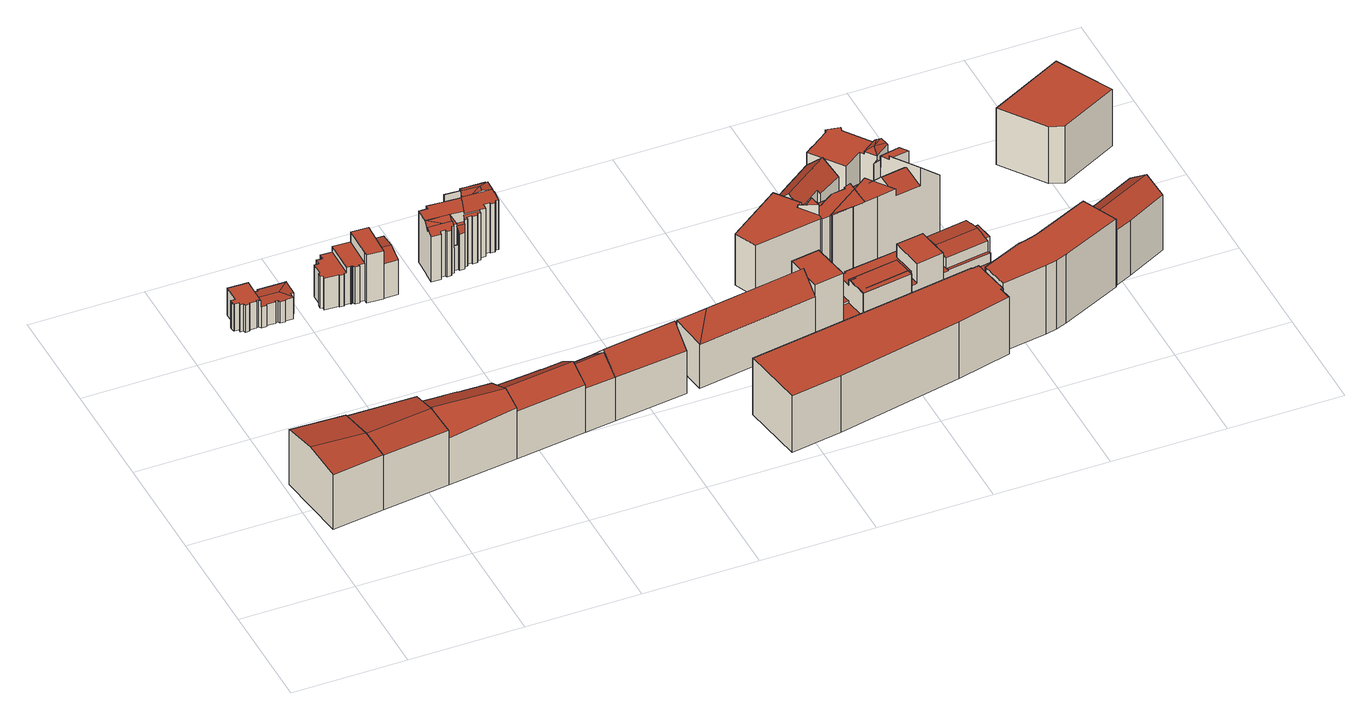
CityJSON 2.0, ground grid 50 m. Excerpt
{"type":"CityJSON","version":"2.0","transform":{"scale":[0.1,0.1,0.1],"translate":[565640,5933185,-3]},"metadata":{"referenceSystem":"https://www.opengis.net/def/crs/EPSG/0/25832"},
"CityObjects":{
"building1":{"type":"Building","attributes":{"Gemeindeschluessel":"02000000","Geometrietyp2DReferenz":"3000","function":"31001_2010","roofType":"3100","measuredHeight":29.26,"storeysAboveGround":6},"geometry":[{"type":"MultiSurface","lod":"2","boundaries":[[[0,1,2,3]],[[4,5,3,2,6]],[[7,8,1,0,9]],[[9,0,3,5]],[[6,2,1,8]],[[9,5,4,7]],[[6,8,7,4]]],"semantics":{"surfaces":[{"type":"GroundSurface"},{"type":"WallSurface"},{"type":"RoofSurface"}],"values":[0,1,1,1,1,2,2]}}]},
"building2":{"type":"Building","attributes":{"Gemeindeschluessel":"02000000","Geometrietyp2DReferenz":"3000","function":"31001_2010","roofType":"3100","measuredHeight":29.21,"storeysAboveGround":6},"geometry":[{"type":"MultiSurface","lod":"2","boundaries":[[[3,2,10,11]],[[12,11,10,13,14]],[[15,2,3,16,17]],[[16,3,11,12]],[[13,10,2,15]],[[16,12,14,17]],[[13,15,17,14]]],"semantics":{"surfaces":[{"type":"GroundSurface"},{"type":"WallSurface"},{"type":"RoofSurface"}],"values":[0,1,1,1,1,2,2]}}]},
"building3":{"type":"Building","attributes":{"Gemeindeschluessel":"02000000","Geometrietyp2DReferenz":"3000","function":"31001_1120","roofType":"3200","measuredHeight":13.46,"storeysAboveGround":4},"geometry":[{"type":"MultiSurface","lod":"2","boundaries":[[[18,19,20,21,22,23,24,25,26,27,28,29,30,31]],[[28,32,33,34,29]],[[35,36,37,38]],[[38,37,39,40]],[[40,39,41,42]],[[43,44,45,46]],[[46,45,47,48]],[[48,47,49,50]],[[50,49,51,52]],[[52,51,53,54]],[[54,53,55,56]],[[56,55,57,58]],[[58,57,59,60]],[[60,59,61,62]],[[62,61,36,35]],[[63,27,26,64]],[[64,26,25,65]],[[65,25,24,66]],[[66,24,23,67]],[[67,23,22,68]],[[68,22,21,69]],[[69,21,20,70]],[[70,20,19,71]],[[71,19,18,72]],[[73,74,75,76]],[[77,33,32,78]],[[79,80,81,82]],[[77,78,63,64,65,66,67,68,69,70,71,72,43,46,48,50,52,54,56,58,60,62,35,38,40,42,83,84,85,73,76,79,82]],[[77,82,81,34,33]],[[80,79,76,75]],[[63,78,32,28,27]],[[86,84,83,87]],[[43,72,18,31,88,44]],[[88,31,30,89,90]],[[73,85,91,90,89,74]],[[91,85,84,86]],[[87,83,42,41]],[[80,75,74,89,30,29,34,81]],[[87,41,39,37,36,61,59,57,55,53,51,49,47,45,44,88,90,91,86]]],"semantics":{"surfaces":[{"type":"RoofSurface"},{"type":"WallSurface"},{"type":"GroundSurface"}],"values":[0,0,1,1,1,1,1,1,1,1,1,1,1,1,1,1,1,1,1,1,1,1,1,1,1,1,1,2,1,1,1,1,1,1,1,1,1,0,0]}}]},
"building4":{"type":"Building","attributes":{"Gemeindeschluessel":"02000000","Geometrietyp2DReferenz":"3000","function":"31001_2010","roofType":"3100","measuredHeight":29.45,"storeysAboveGround":5},"geometry":[{"type":"MultiSurface","lod":"2","boundaries":[[[92,93,94,95,96,97,98,99]],[[10,99,98,100]],[[100,98,97,101]],[[101,97,96,102]],[[102,96,95,103]],[[103,95,94,104]],[[11,10,100,101,102,103,104,105]],[[92,99,10,11,106]],[[106,11,105,107]],[[105,104,94,93,107]],[[106,107,93,92]]],"semantics":{"surfaces":[{"type":"RoofSurface"},{"type":"WallSurface"},{"type":"GroundSurface"}],"values":[0,1,1,1,1,1,2,1,1,1,0]}}]},
"building5":{"type":"Building","attributes":{"Gemeindeschluessel":"02000000","Geometrietyp2DReferenz":"3000","function":"31001_1120","roofType":"1000","measuredHeight":18.53,"storeysAboveGround":6},"geometry":[{"type":"MultiSurface","lod":"2","boundaries":[[[108,109,110,111]],[[112,113,109,108]],[[114,115,116,117,118,119,120,121,122,123,124,125,126,127]],[[128,129,113,112]],[[130,131,132,133]],[[133,132,134,135]],[[135,134,136,137]],[[137,136,138,139]],[[139,138,140,141]],[[142,143,144,145]],[[145,144,131,130]],[[146,147,148,149]],[[149,148,150,151]],[[151,150,152,153]],[[154,127,126,155]],[[156,125,124,157]],[[157,124,123,158]],[[158,123,122,159]],[[159,122,121,160]],[[160,121,120,161]],[[161,120,119,162]],[[162,119,118,163]],[[163,118,117,164]],[[164,117,116,165]],[[165,116,115,166]],[[166,115,114,167]],[[146,149,151,153,142,145,130,133,135,137,139,141,168,169,170,156,157,158,159,160,161,162,163,164,165,166,167]],[[155,126,125,128,112,108,111,171]],[[170,169,110,109,113,129]],[[156,170,129,128,125]],[[146,167,114,127,154,147]],[[169,168,172,171,111,110]],[[143,142,153,152]],[[172,168,141,140]],[[172,140,138,136,134,132,131,144,143,152,150,148,147,154,155,171]]],"semantics":{"surfaces":[{"type":"RoofSurface"},{"type":"WallSurface"},{"type":"GroundSurface"}],"values":[0,0,0,0,1,1,1,1,1,1,1,1,1,1,1,1,1,1,1,1,1,1,1,1,1,1,2,1,1,1,1,1,1,1,0]}}]},
"building6":{"type":"Building","attributes":{"Gemeindeschluessel":"02000000","Geometrietyp2DReferenz":"3000","function":"31001_2010","roofType":"3100","measuredHeight":29.59,"storeysAboveGround":6},"geometry":[{"type":"MultiSurface","lod":"2","boundaries":[[[173,174,175,176]],[[176,175,177,178]],[[178,177,179,180]],[[180,179,181,182]],[[105,104,173,176,178,180,182,183]],[[184,183,182,181,185]],[[186,104,105,187,188]],[[187,105,183,184]],[[174,173,104,186]],[[187,184,185,188]],[[174,186,188,185,181,179,177,175]]],"semantics":{"surfaces":[{"type":"WallSurface"},{"type":"GroundSurface"},{"type":"RoofSurface"}],"values":[0,0,0,0,1,0,0,0,0,2,2]}}]},
"building7":{"type":"Building","attributes":{"Gemeindeschluessel":"02000000","Geometrietyp2DReferenz":"3000","function":"31001_1120","roofType":"1000","measuredHeight":23.9,"storeysAboveGround":6},"geometry":[{"type":"MultiSurface","lod":"2","boundaries":[[[189,190,191,159]],[[192,193,194,195]],[[195,194,190,189]],[[193,192,158,196]],[[196,158,159,191]],[[159,158,192,195,189]],[[196,191,190,194,193]]],"semantics":{"surfaces":[{"type":"WallSurface"},{"type":"GroundSurface"},{"type":"RoofSurface"}],"values":[0,0,0,0,0,1,2]}}]},
"building8":{"type":"Building","attributes":{"Gemeindeschluessel":"02000000","Geometrietyp2DReferenz":"3000","function":"31001_1010","roofType":"3100","measuredHeight":19.11,"storeysAboveGround":4},"geometry":[{"type":"MultiSurface","lod":"2","boundaries":[[[197,198,199,200]],[[201,202,203,204]],[[198,197,203,202,205]],[[204,203,197,200]],[[205,202,201,206]],[[201,204,200,199,206]],[[205,206,199,198]]],"semantics":{"surfaces":[{"type":"RoofSurface"},{"type":"GroundSurface"},{"type":"WallSurface"}],"values":[0,1,2,2,2,2,0]}}]},
"building9":{"type":"Building","attributes":{"Gemeindeschluessel":"02000000","Geometrietyp2DReferenz":"3000","function":"31001_2010","roofType":"3100","measuredHeight":28.65,"storeysAboveGround":5},"geometry":[{"type":"MultiSurface","lod":"2","boundaries":[[[183,182,207,208]],[[209,208,207,210,211]],[[212,182,183,213,214]],[[213,183,208,209]],[[210,207,182,212]],[[213,209,211,214]],[[210,212,214,211]]],"semantics":{"surfaces":[{"type":"GroundSurface"},{"type":"WallSurface"},{"type":"RoofSurface"}],"values":[0,1,1,1,1,2,2]}}]},
"building10":{"type":"Building","attributes":{"Gemeindeschluessel":"02000000","Geometrietyp2DReferenz":"3000","function":"31001_2010","roofType":"3100","measuredHeight":30.24,"storeysAboveGround":5},"geometry":[{"type":"MultiSurface","lod":"2","boundaries":[[[215,216,217,218,219,220,221,222]],[[207,222,221,223]],[[223,221,220,224]],[[224,220,219,225]],[[225,219,218,226]],[[226,218,217,227]],[[208,207,223,224,225,226,227,228]],[[229,228,227,217,216]],[[230,208,228,229]],[[207,208,230,215,222]],[[230,229,216,215]]],"semantics":{"surfaces":[{"type":"RoofSurface"},{"type":"WallSurface"},{"type":"GroundSurface"}],"values":[0,1,1,1,1,1,2,1,1,1,0]}}]},
"building11":{"type":"Building","attributes":{"Gemeindeschluessel":"02000000","Geometrietyp2DReferenz":"3000","function":"31001_1120","roofType":"1000","measuredHeight":26.59,"storeysAboveGround":8},"geometry":[{"type":"MultiSurface","lod":"2","boundaries":[[[231,232,233,234,235,236,237,238,239,240]],[[241,242,243]],[[241,244,245,242]],[[246,247,244,241]],[[248,249,250,251,252,253]],[[254,255,256,257,258]],[[259,260,261,262,263,264,265,266,267,268]],[[269,270,271,272]],[[273,274,275,271,270]],[[276,277,278,279,280,281]],[[282,283,284]],[[285,286,287,288]],[[243,239,238,241]],[[280,241,238,237,281]],[[289,236,235,290]],[[290,235,234,291]],[[291,234,233,292]],[[292,233,232,293]],[[293,232,231,294]],[[294,231,240,295]],[[296,297,298,299]],[[299,298,300,301]],[[283,302,303,284]],[[253,304,247,246,258,248]],[[279,248,258,246,241,280]],[[288,305,306,285]],[[307,308,309]],[[282,253,304,302,283]],[[248,258,257,249]],[[310,256,255,311]],[[311,255,254,312]],[[278,254,258,248,279]],[[251,268,267,252]],[[313,265,264,314]],[[314,264,263,315]],[[315,263,262,316]],[[316,262,261,317]],[[317,261,260,318]],[[318,260,259,319]],[[273,320,274]],[[321,322,323,324]],[[324,323,325,326]],[[326,325,327,328]],[[328,327,329,330]],[[330,329,331,332]],[[332,331,333,334]],[[334,333,335,336]],[[336,335,337,338]],[[339,340,341,342]],[[343,277,276,344]],[[286,345,346,287]],[[347,348,349,350]],[[240,239,243,242,245,351,297,296,352,353,295]],[[322,321,354,355,356,357,350,349,358,342,341,275,274,320]],[[357,356,355,354,321,324,326,328,330,332,334,336,338,359,360,361,313,314,315,316,317,318,319,362,363,364,310,311,312,343,344,365,289,290,291,292,293,294,295,353,352,296,299,301,366,367,368,369,370,371,372,373,374,375,376,377,378,379,347,350]],[[303,302,304,308,307,306,305,380,381,382,300,298,297,351]],[[345,383,271,275,341,340,384,385,386,387,388,389,390,391,346]],[[382,381,380,368,367,366,301,300]],[[380,305,288,287,346,391,371,370,369,368]],[[386,385,384,378,377,376,375,387]],[[384,340,339,348,347,379,378]],[[392,273,270,269]],[[389,388,387,375,374,373]],[[390,389,373,372,371,391]],[[359,338,337,393,394,360]],[[395,269,272,396,397]],[[306,307,397,396,345,286,285]],[[398,266,265,313,361,360,394]],[[312,254,278,277,343]],[[256,310,364,363,250,249,257]],[[362,319,259,268,251,250,363]],[[252,267,266,398,309,308,304,253]],[[244,247,304,253,282,284,303,351,245]],[[365,344,276,281,237,236,289]],[[342,358,349,348,339]],[[272,271,383,345,396]],[[398,394,393,337,335,333,331,329,327,325,323,322,320,273,392,269,395,397,307,309]]],"semantics":{"surfaces":[{"type":"RoofSurface"},{"type":"WallSurface"},{"type":"GroundSurface"}],"values":[0,0,0,0,0,0,0,0,0,0,0,0,1,1,1,1,1,1,1,1,1,1,1,1,1,1,1,1,1,1,1,1,1,1,1,1,1,1,1,1,1,1,1,1,1,1,1,1,1,1,1,1,1,1,2,0,0,1,1,1,1,1,1,1,1,1,1,1,1,1,1,1,1,1,0,0,0]}}]},
"building12":{"type":"Building","attributes":{"Gemeindeschluessel":"02000000","Geometrietyp2DReferenz":"3000","function":"31001_2010","roofType":"3200","measuredHeight":30.38,"storeysAboveGround":5},"geometry":[{"type":"MultiSurface","lod":"2","boundaries":[[[399,400,401,402]],[[403,400,399,404]],[[405,402,401,406]],[[407,405,406,408]],[[409,407,408,403,404]],[[402,405,407,409]],[[408,406,401,400,403]],[[402,409,404,399]]],"semantics":{"surfaces":[{"type":"RoofSurface"},{"type":"WallSurface"},{"type":"GroundSurface"}],"values":[0,0,1,2,1,1,1,0]}}]},
"building13":{"type":"Building","attributes":{"Gemeindeschluessel":"02000000","Geometrietyp2DReferenz":"3000","function":"31001_2461","roofType":"1000","measuredHeight":28.3,"storeysAboveGround":9},"geometry":[{"type":"MultiSurface","lod":"2","boundaries":[[[410,411,412,413]],[[413,412,414,415]],[[415,414,416,417]],[[417,416,418,419]],[[419,418,420,421]],[[421,420,422,423]],[[423,422,424,425]],[[425,424,426,427]],[[427,426,428,429]],[[430,431,432,433]],[[433,432,411,410]],[[429,428,431,430]],[[429,430,433,410,413,415,417,419,421,423,425,427]],[[431,428,426,424,422,420,418,416,414,412,411,432]]],"semantics":{"surfaces":[{"type":"WallSurface"},{"type":"GroundSurface"},{"type":"RoofSurface"}],"values":[0,0,0,0,0,0,0,0,0,0,0,0,1,2]}}]},
"building14":{"type":"Building","attributes":{"Gemeindeschluessel":"02000000","Geometrietyp2DReferenz":"3000","function":"31001_2010","roofType":"1000","measuredHeight":28.19,"storeysAboveGround":5},"geometry":[{"type":"MultiSurface","lod":"2","boundaries":[[[406,434,435,436]],[[436,435,437,438]],[[408,439,434,406]],[[438,437,439,408]],[[438,408,406,436]],[[439,437,435,434]]],"semantics":{"surfaces":[{"type":"WallSurface"},{"type":"GroundSurface"},{"type":"RoofSurface"}],"values":[0,0,0,0,1,2]}}]},
"building15":{"type":"Building","attributes":{"Gemeindeschluessel":"02000000","Geometrietyp2DReferenz":"3000","function":"31001_2020","roofType":"1000","measuredHeight":30.73,"storeysAboveGround":6},"geometry":[{"type":"MultiSurface","lod":"2","boundaries":[[[440,441,442]],[[443,444,445,440,442]],[[446,447,448,449]],[[450,451,452,453]],[[453,452,454,455]],[[456,442,441,457]],[[458,445,444,459]],[[460,443,442,456]],[[461,462,450,453,455,458,459,446,449]],[[463,448,447,460,456,457,454,452,451,464]],[[458,455,454,457,441,440,445]],[[446,459,444,443,460,447]],[[463,464,462,461]],[[448,463,461,449]],[[464,451,450,462]]],"semantics":{"surfaces":[{"type":"RoofSurface"},{"type":"WallSurface"},{"type":"GroundSurface"}],"values":[0,0,1,1,1,1,1,1,2,0,1,1,1,1,1]}}]},
"building16":{"type":"Building","attributes":{"Gemeindeschluessel":"02000000","Geometrietyp2DReferenz":"3000","function":"51009_1610","roofType":"1000","measuredHeight":13.89},"geometry":[{"type":"MultiSurface","lod":"2","boundaries":[[[465,466,467,468]],[[468,467,469,470]],[[470,469,471,472]],[[472,471,473,474]],[[475,476,466,465]],[[477,478,479,480]],[[480,479,476,475]],[[478,477,474,473]],[[474,477,480,475,465,468,470,472]],[[478,473,471,469,467,466,476,479]]],"semantics":{"surfaces":[{"type":"WallSurface"},{"type":"GroundSurface"},{"type":"RoofSurface"}],"values":[0,0,0,0,0,0,0,0,1,2]}}]},
"building17":{"type":"Building","attributes":{"Gemeindeschluessel":"02000000","Geometrietyp2DReferenz":"3000","function":"31001_2010","roofType":"1000","measuredHeight":20.9,"storeysAboveGround":3},"geometry":[{"type":"MultiSurface","lod":"2","boundaries":[[[481,482,483,484,485]],[[486,487,488,489]],[[490,491,492,493]],[[494,495,496,497]],[[498,499,500,501,502]],[[503,504,505,506,507,508]],[[509,485,484,510]],[[488,482,481,489]],[[511,512,513,514]],[[515,491,490,516]],[[496,517,518,497]],[[508,519,520,503]],[[521,501,500,522]],[[523,507,506,524]],[[504,521,525,505]],[[526,499,498,495,494,493,492,487,486,527]],[[528,526,527,509,510,511,514,523,524,529,530]],[[531,520,519,513,512,532,515,516,518,517]],[[513,519,508,507,523,514]],[[531,517,496,495,498,502]],[[529,524,506,505,525,533]],[[534,530,529,533]],[[526,528,500,499]],[[528,530,534,522,500]],[[502,501,521,504,503,520,531]],[[490,493,494,497,518,516]],[[482,488,487,492,491,515,532,483]],[[509,527,486,489,481,485]],[[511,510,484,483,532,512]],[[534,533,525,521,522]]],"semantics":{"surfaces":[{"type":"RoofSurface"},{"type":"WallSurface"},{"type":"GroundSurface"}],"values":[0,0,0,0,0,0,1,1,1,1,1,1,1,1,1,1,2,0,1,1,1,1,1,1,1,1,1,1,1,0]}}]},
"building18":{"type":"Building","attributes":{"Gemeindeschluessel":"02000000","Geometrietyp2DReferenz":"3000","function":"31001_2010","roofType":"3100","measuredHeight":27.81,"storeysAboveGround":6},"geometry":[{"type":"MultiSurface","lod":"2","boundaries":[[[535,536,537,538,539,540,541,542,543,544]],[[545,544,543,546]],[[546,543,542,547]],[[547,542,541,548]],[[548,541,540,549]],[[549,540,539,550]],[[550,539,538,551]],[[552,535,544,545]],[[553,554,555,556]],[[553,556,557,552,545,546,547,548,549,550,551,558]],[[559,558,551,538,537]],[[560,557,556,555]],[[554,553,558,559]],[[552,557,560,536,535]],[[554,559,537,536,560,555]]],"semantics":{"surfaces":[{"type":"RoofSurface"},{"type":"WallSurface"},{"type":"GroundSurface"}],"values":[0,1,1,1,1,1,1,1,1,2,1,1,1,1,0]}}]},
"building19":{"type":"Building","attributes":{"Gemeindeschluessel":"02000000","Geometrietyp2DReferenz":"3000","function":"31001_2010","roofType":"1000","measuredHeight":38.44,"storeysAboveGround":5},"geometry":[{"type":"MultiSurface","lod":"2","boundaries":[[[561,562,563]],[[564,565,566,567,568]],[[569,570,571,572,573]],[[574,575,571,570]],[[576,577,578,575,574]],[[579,580,581,582]],[[583,579,582]],[[584,585,586]],[[587,588,589,579,583]],[[590,591,592,593,594,595]],[[596,580,579]],[[589,596,579]],[[597,598,599,600,601]],[[602,603,604,598,605]],[[606,607,608]],[[609,610,611,612,613,614,615]],[[607,616,617,608]],[[561,618,619,562]],[[620,621,622,623]],[[624,625,626]],[[627,566,565,628]],[[606,564,568,616,607]],[[629,630,631,632]],[[632,631,633,634]],[[635,636,637,638]],[[639,640,641,642]],[[642,641,643,644]],[[645,646,647,648]],[[576,649,577]],[[650,651,652,653]],[[654,655,626]],[[615,573,572,609]],[[656,582,581,657]],[[595,585,584,590]],[[610,590,584,586,611]],[[592,588,587,593]],[[601,600,591,590]],[[604,599,598]],[[597,605,598]],[[614,658,659,615]],[[660,661,662,663]],[[664,613,612,665]],[[628,565,564,606,608,617,666,667]],[[668,594,593,587,583,582,656,636,635]],[[648,647,657,581,580,596,589,588,592,591,600,599,604,603,669]],[[602,605,597,601,590,610,609,572,571,575,578]],[[650,653,627,628,667,670,671,672,620,623,660,663,664,665,668,635,638,629,632,634,639,642,644,645,648,669]],[[666,617,616,624,673,622,621,619,618,674,675]],[[637,636,656,657,647,646,643,641,640,633,631,630]],[[675,674,671,670]],[[622,673,661,660,623]],[[676,659,677,624,616,568,625,624]],[[627,653,652,655,654,567,566]],[[633,640,639,634]],[[637,630,629,638]],[[650,669,603,602,578,577,649,651]],[[576,574,570,569]],[[668,665,612,611,586,585,595,594]],[[664,663,662,658,614,613]],[[569,573,615,659,676]],[[643,646,645,644]],[[661,673,624,677]],[[672,671,674,618,561,563]],[[620,672,563,562,619,621]],[[666,675,670,667]],[[569,676,624,626,655,652,651,649,576]],[[677,659,658,662,661]],[[567,654,626,625,568]]],"semantics":{"surfaces":[{"type":"RoofSurface"},{"type":"WallSurface"},{"type":"GroundSurface"}],"values":[0,0,0,0,0,0,0,0,0,0,0,0,0,0,0,0,1,1,1,1,1,1,1,1,1,1,1,1,1,1,1,1,1,1,1,1,1,1,1,1,1,1,1,1,1,1,2,0,0,1,1,1,1,1,1,1,1,1,1,1,1,1,1,1,1,0,0,0]}}]},
"building20":{"type":"Building","attributes":{"Gemeindeschluessel":"02000000","Geometrietyp2DReferenz":"3000","function":"31001_2010","roofType":"3100","measuredHeight":16.47,"storeysAboveGround":4},"geometry":[{"type":"MultiSurface","lod":"2","boundaries":[[[678,679,680,681,682,683,684]],[[685,686,687,688,680,679,689,690]],[[691,692,693,694,695]],[[696,697,698,699]],[[700,701,702]],[[700,703,704,701]],[[695,705,691]],[[706,684,683,707]],[[707,683,682,708]],[[709,678,684,706]],[[694,686,685,705,695]],[[710,692,691]],[[711,698,697,712]],[[713,714,715,716,717,709,706,707,708,711,712]],[[703,700,702,716,715,718]],[[717,716,702,701,690,689]],[[685,690,701,704,705]],[[714,713,687,686,694,693]],[[713,712,697,696,688,687]],[[709,717,689,679,678]],[[696,699,681,680,688]],[[711,708,682,681,699,698]],[[715,714,693,692,710,718]],[[703,718,710,691,705,704]]],"semantics":{"surfaces":[{"type":"RoofSurface"},{"type":"WallSurface"},{"type":"GroundSurface"}],"values":[0,0,0,0,0,1,1,1,1,1,1,1,1,2,1,1,1,1,1,1,1,1,1,0]}}]},
"building21":{"type":"Building","attributes":{"Gemeindeschluessel":"02000000","Geometrietyp2DReferenz":"3000","function":"31001_2010","roofType":"1000","measuredHeight":34.23,"storeysAboveGround":8},"geometry":[{"type":"MultiSurface","lod":"2","boundaries":[[[719,720,721,722,723,724]],[[725,724,723,726]],[[727,720,719,728]],[[728,719,724,725]],[[721,729,730,722]],[[731,732,733,734]],[[734,733,735,736]],[[736,735,737,738]],[[738,737,739,740]],[[740,739,741,742]],[[743,744,745,746]],[[746,745,747,748]],[[748,747,749,750]],[[750,749,751,752]],[[727,728,725,726,743,746,748,750,752,731,734,736,738,740,742]],[[744,743,726,723,722,730]],[[732,731,752,751]],[[727,742,741,729,721,720]],[[732,751,749,747,745,744,730,729,741,739,737,735,733]]],"semantics":{"surfaces":[{"type":"RoofSurface"},{"type":"WallSurface"},{"type":"GroundSurface"}],"values":[0,1,1,1,1,1,1,1,1,1,1,1,1,1,2,1,1,1,0]}}]},
"building22":{"type":"Building","attributes":{"Gemeindeschluessel":"02000000","Geometrietyp2DReferenz":"3000","function":"31001_2010","roofType":"3100","measuredHeight":33.45,"storeysAboveGround":6},"geometry":[{"type":"MultiSurface","lod":"2","boundaries":[[[753,754,755,756]],[[757,758,759,760]],[[760,759,761,762]],[[757,760,762,763,753,756,764]],[[765,764,756,755,766]],[[767,763,762,761,768]],[[758,757,764,765]],[[754,753,763,767]],[[758,765,766,768,761,759]],[[754,767,768,766,755]]],"semantics":{"surfaces":[{"type":"WallSurface"},{"type":"GroundSurface"},{"type":"RoofSurface"}],"values":[0,0,0,1,0,0,0,0,2,2]}}]},
"building23":{"type":"Building","attributes":{"Gemeindeschluessel":"02000000","Geometrietyp2DReferenz":"3000","function":"31001_2140","roofType":"1000","measuredHeight":28.37,"storeysAboveGround":8},"geometry":[{"type":"MultiSurface","lod":"2","boundaries":[[[769,770,771,772]],[[772,771,773,774]],[[774,773,775,776]],[[776,775,777,778]],[[770,769,778,777]],[[778,769,772,774,776]],[[770,777,775,773,771]]],"semantics":{"surfaces":[{"type":"WallSurface"},{"type":"GroundSurface"},{"type":"RoofSurface"}],"values":[0,0,0,0,0,1,2]}}]}
},
"vertices":[
[45,308,51],[3,634,51],[242,625,51],[271,337,51],[258,470,344],[271,337,328],[242,625,325],[23,479,344],[3,634,325],[45,308,323],
[540,615,51],[568,375,51],[568,375,324],[540,615,327],[553,505,343],[242,625,320],[271,337,324],[258,468,343],
[287,1526,188],[308,1526,188],[310,1532,188],[350,1530,188],[350,1535,189],[360,1535,189],[365,1524,188],[386,1524,188],[388,1529,188],[422,1528,188],[422,1536,189],[384,1577,193],[286,1579,193],[285,1529,188],[423,1553,189],[436,1553,188],[439,1629,187],[179,1553,82],[179,1553,217],[179,1569,217],[179,1569,82],[179,1579,217],[179,1579,82],[197,1579,217],[197,1579,82],[278,1538,82],[278,1538,217],[269,1538,217],[269,1538,82],[269,1533,217],[269,1533,82],[240,1534,217],[240,1534,82],[237,1528,217],[237,1528,82],[219,1528,217],[219,1528,82],[214,1539,217],[214,1539,82],[202,1539,217],[202,1539,82],[203,1552,217],[203,1552,82],[185,1553,217],[185,1553,82],[422,1528,82],[388,1529,82],[386,1524,82],[365,1524,82],[360,1535,82],[350,1535,82],[350,1530,82],[310,1532,82],[308,1526,82],[287,1526,82],[315,1622,82],[315,1622,188],[315,1631,188],[315,1631,82],[436,1553,82],[423,1553,82],[417,1630,82],[417,1630,187],[439,1630,187],[439,1630,82],[198,1654,82],[287,1652,82],[286,1623,82],[287,1652,217],[198,1654,217],[285,1529,217],[287,1623,188],[287,1623,217],[286,1623,217],
[553,508,345],[867,498,345],[855,605,296],[711,609,296],[710,614,294],[654,616,294],[654,611,296],[540,615,296],[654,611,51],[654,616,51],[710,614,51],[711,609,51],[855,605,51],[877,414,51],[568,375,283],[877,414,306],
[626,1667,186],[627,1692,186],[603,1693,182],[602,1668,182],[651,1666,182],[652,1691,182],[664,1523,267],[664,1519,267],[668,1519,267],[670,1523,267],[675,1523,267],[680,1512,267],[699,1512,267],[699,1518,267],[724,1518,267],[727,1658,267],[727,1663,267],[652,1666,267],[651,1666,267],[649,1524,267],[652,1666,182],[653,1691,182],[547,1546,82],[547,1546,240],[547,1564,240],[547,1564,82],[552,1566,240],[552,1566,82],[554,1621,240],[554,1621,82],[574,1620,240],[574,1620,82],[574,1644,240],[574,1644,82],[556,1528,82],[556,1528,240],[557,1541,240],[557,1541,82],[639,1524,82],[639,1524,240],[636,1520,240],[636,1520,82],[618,1521,240],[618,1521,82],[616,1525,240],[616,1525,82],[649,1524,240],[651,1666,240],[652,1666,82],[727,1663,82],[727,1658,82],[724,1518,82],[699,1518,82],[699,1512,82],[680,1512,82],[675,1523,82],[670,1523,82],[668,1519,82],[664,1519,82],[664,1523,82],[601,1643,82],[603,1693,82],[653,1691,82],[602,1668,240],[601,1643,240],
[1012,600,51],[1012,600,294],[1013,605,291],[1013,605,51],[1065,604,296],[1065,604,51],[1066,599,299],[1066,599,51],[1163,613,298],[1163,613,51],[1187,453,51],[1187,453,289],[1174,540,347],[855,605,278],[877,414,289],[867,501,347],
[724,1500,82],[724,1500,321],[724,1518,321],[802,1655,82],[802,1655,321],[795,1496,321],[795,1496,82],[727,1658,321],
[802,1655,258],[798,1576,274],[861,1573,274],[865,1652,258],[857,1495,83],[795,1496,83],[802,1655,83],[865,1652,83],[795,1496,257],[857,1495,258],
[1299,633,51],[1322,470,51],[1322,470,269],[1299,633,271],[1310,552,338],[1163,613,271],[1187,453,272],[1175,532,338],
[1310,552,354],[1635,600,354],[1625,680,272],[1510,664,272],[1510,668,267],[1450,659,267],[1450,655,272],[1299,633,272],[1450,655,51],[1450,659,51],[1510,668,51],[1510,664,51],[1625,680,51],[1646,511,51],[1646,511,264],[1322,470,270],
[1048,1514,306],[1049,1526,314],[1071,1525,314],[1076,1518,309],[1094,1518,310],[1100,1530,318],[1109,1530,318],[1110,1547,330],[1008,1550,330],[1006,1516,306],[1110,1547,309],[1010,1582,339],[1008,1550,309],[1112,1577,340],[1010,1582,340],[1130,1546,309],[1114,1577,340],[1130,1546,286],[1162,1545,286],[1162,1546,286],[1163,1546,286],[1172,1574,286],[1114,1577,286],[1133,1541,283],[1137,1533,265],[1158,1534,267],[1162,1545,298],[1130,1546,298],[1175,1546,319],[1175,1558,319],[1198,1557,319],[1200,1551,319],[1220,1550,319],[1226,1561,319],[1238,1560,319],[1239,1571,319],[1172,1574,319],[1163,1546,319],[1250,1653,341],[1286,1651,349],[1287,1677,349],[1242,1654,340],[1323,1650,341],[1328,1649,340],[1330,1700,340],[1111,1530,206],[1111,1541,206],[1133,1541,206],[1130,1546,206],[1110,1547,206],[1109,1530,206],[1114,1577,206],[1112,1581,206],[1112,1577,206],[1199,1656,206],[1207,1681,206],[1140,1685,206],[1139,1659,206],[1100,1530,83],[1094,1518,83],[1076,1518,83],[1071,1525,83],[1049,1526,83],[1048,1514,83],[1006,1516,83],[1013,1648,83],[1013,1648,338],[1051,1646,338],[1051,1646,83],[1052,1663,338],[1052,1663,83],[1112,1581,338],[1112,1577,338],[1114,1577,338],[1139,1659,338],[1199,1656,338],[1194,1642,338],[1172,1574,338],[1172,1574,325],[1158,1534,83],[1137,1533,83],[1133,1541,83],[1238,1560,83],[1226,1561,83],[1220,1550,83],[1200,1551,83],[1198,1557,83],[1175,1558,83],[1175,1546,83],[1328,1649,341],[1328,1636,83],[1328,1636,339],[1329,1636,339],[1329,1636,83],[1328,1592,330],[1328,1592,83],[1316,1593,330],[1316,1593,83],[1311,1583,328],[1311,1583,83],[1291,1584,328],[1291,1584,83],[1289,1589,329],[1289,1589,83],[1265,1590,329],[1265,1590,83],[1264,1571,325],[1264,1571,83],[1281,1704,334],[1281,1704,340],[1330,1701,340],[1330,1701,334],[1111,1541,83],[1111,1530,83],[1207,1681,349],[1140,1685,349],[1282,1726,83],[1282,1726,322],[1331,1725,322],[1331,1725,83],[1010,1582,338],[1010,1582,83],[1008,1550,83],[1328,1649,83],[1330,1700,83],[1330,1701,83],[1330,1723,83],[1330,1723,322],[1240,1572,83],[1239,1572,83],[1239,1571,83],[1163,1546,83],[1162,1546,83],[1162,1545,83],[1109,1530,83],[1069,1662,83],[1116,1660,83],[1139,1658,83],[1139,1659,83],[1140,1685,83],[1140,1692,83],[1210,1689,83],[1212,1689,83],[1213,1698,83],[1213,1706,83],[1215,1706,83],[1244,1705,83],[1281,1703,83],[1281,1704,83],[1139,1658,338],[1116,1660,338],[1069,1662,338],[1243,1679,349],[1281,1703,340],[1244,1705,340],[1215,1706,340],[1213,1706,340],[1213,1698,343],[1212,1689,346],[1210,1689,346],[1140,1692,346],[1286,1651,341],[1240,1572,325],[1239,1572,325],[1242,1654,341],[1199,1656,340],[1199,1656,341],[1239,1571,325],
[1780,618,355],[2224,688,355],[2212,774,272],[1683,690,273],[2236,603,272],[1707,519,272],[1683,690,51],[2212,774,51],[1705,519,51],[2236,603,51],[1705,519,271],
[1827,288,50],[1827,288,333],[2498,394,333],[2498,394,50],[2833,448,333],[2833,448,50],[2834,445,333],[2834,445,50],[2866,450,333],[2866,450,50],[2867,444,333],[2867,444,50],[2894,283,333],[2894,283,50],[2883,282,333],[2883,282,50],[2893,223,333],[2893,223,50],[2653,162,333],[2653,162,50],[2094,46,50],[2094,46,333],[1871,10,333],[1871,10,50],
[2212,774,333],[2336,794,333],[2336,794,51],[2365,623,333],[2365,623,51],[2236,603,333],
[2368,1061,352],[2367,1061,350],[2366,1061,350],[2422,985,391],[2415,1035,391],[2392,1031,370],[2425,960,83],[2425,960,340],[2420,959,340],[2420,959,83],[2317,1183,83],[2317,1183,340],[2392,1082,340],[2392,1082,83],[2366,1063,340],[2366,1063,83],[2366,1061,340],[2367,1061,340],[2392,1031,83],[2415,1035,83],[2422,985,340],[2121,911,83],[2078,1011,83],[2121,911,340],[2078,1011,340],
[2443,733,52],[2443,733,190],[2464,736,190],[2464,736,52],[2469,737,190],[2469,737,52],[2470,733,190],[2470,733,52],[2482,665,190],[2482,665,52],[2458,637,52],[2458,637,190],[2674,696,52],[2674,696,190],[2678,672,190],[2678,672,52],
[2348,724,85],[2439,739,85],[2428,808,85],[2353,796,85],[2336,794,85],[2365,623,75],[2457,637,75],[2439,739,75],[2348,724,75],[2661,774,191],[2439,739,191],[2457,637,191],[2678,672,191],[2678,672,131],[2705,676,131],[2698,720,131],[2671,716,131],[2705,676,229],[2823,695,229],[2816,739,229],[2801,838,229],[2681,821,229],[2726,827,30],[2801,838,30],[2800,840,30],[2726,828,30],[2721,859,30],[2720,859,30],[2336,794,20],[2353,796,20],[2461,814,20],[2461,814,163],[2460,822,163],[2460,822,20],[2439,739,162],[2661,774,163],[2698,720,163],[2671,716,163],[2720,859,163],[2726,827,163],[2801,838,159],[2816,739,159],[2721,859,20],[2726,828,20],[2800,840,159],[2823,695,20],[2365,623,20],[2816,739,20],[2830,844,20],[2846,743,20],[2681,821,163],[2428,808,162],[2830,844,159],[2846,743,159],
[2317,1183,296],[2359,1127,362],[2571,1279,362],[2529,1336,295],[2419,1257,295],[2419,1256,296],[2359,1213,296],[2358,1214,295],[2343,1203,295],[2317,1184,295],[2317,1184,84],[2343,1203,84],[2358,1214,84],[2359,1213,84],[2419,1256,84],[2419,1257,84],[2529,1336,84],[2317,1183,84],[2501,1147,84],[2501,1147,299],[2493,1157,312],[2493,1157,84],[2392,1082,84],[2614,1220,84],[2614,1220,293],[2392,1082,310],
[2461,1044,316],[2522,1087,316],[2456,1079,316],[2471,967,334],[2567,982,334],[2567,981,334],[2609,988,334],[2470,972,336],[2705,1095,335],[2723,1071,364],[2835,1089,364],[2795,1145,297],[2682,1127,297],[2728,1064,368],[2840,1082,368],[2746,1040,335],[2765,1014,299],[2876,1032,299],[2770,1229,389],[2800,1279,376],[2796,1284,372],[2729,1236,372],[2764,1188,373],[2772,1177,354],[2764,1187,354],[2741,1170,354],[2764,1188,372],[2831,1237,372],[2827,1242,376],[2772,1177,317],[2861,1195,317],[2831,1237,317],[2764,1188,317],[2765,1188,317],[2764,1187,317],[2814,1260,389],[2795,1145,377],[2812,1148,377],[2886,1160,377],[2861,1195,377],[2772,1177,377],[2876,1032,393],[2967,1047,313],[2886,1160,313],[2795,1145,393],[2471,967,30],[2470,972,30],[2462,966,30],[2795,1145,30],[2772,1177,30],[2741,1170,30],[2740,1170,30],[2744,1154,30],[2708,1146,30],[2682,1127,30],[2470,972,335],[2462,966,335],[2461,1044,335],[2522,1087,335],[2586,1096,8],[2586,1096,335],[2585,1106,335],[2585,1106,8],[2618,1080,335],[2618,1080,336],[2620,1048,335],[2567,981,8],[2567,982,8],[2529,1336,8],[2529,1336,358],[2565,1362,358],[2565,1362,8],[2566,1361,358],[2566,1361,8],[2717,1253,8],[2717,1253,358],[2634,1193,358],[2634,1193,8],[2650,1422,8],[2650,1422,358],[2653,1434,358],[2653,1434,8],[2663,1433,358],[2663,1433,8],[2713,1424,8],[2713,1424,358],[2710,1405,358],[2710,1405,8],[2765,1014,335],[2678,1000,8],[2678,1000,335],[2678,999,335],[2678,999,8],[2624,990,333],[2624,990,335],[2729,1236,358],[2796,1284,358],[2708,1146,303],[2682,1127,303],[2616,1118,8],[2616,1118,303],[2616,1128,303],[2616,1128,8],[2744,1154,8],[2740,1170,8],[2425,960,335],[2425,960,8],[2765,1188,8],[2967,1047,8],[2415,1035,8],[2461,1041,8],[2456,1079,8],[2616,1118,335],[2461,1041,335],[2415,1035,335],[2682,1127,335],[2618,1080,303],
[2830,844,182],[2838,797,190],[3029,828,190],[3022,871,183],[3021,871,183],[3016,902,177],[2826,872,177],[2849,722,177],[3040,752,177],[3034,788,183],[3035,788,183],[2846,743,181],[2845,743,181],[2849,720,125],[2852,704,128],[3043,734,128],[3040,752,124],[2849,722,124],[3035,788,160],[3066,793,160],[3053,876,160],[3022,871,160],[2816,738,30],[2845,743,30],[2816,739,30],[2816,738,125],[2845,743,125],[2849,722,125],[2826,872,25],[3016,902,25],[3021,871,25],[2830,844,25],[2852,704,125],[3053,876,25],[3066,793,25],[3034,788,25],[3043,734,25],[2822,699,25],[2816,739,25],[2846,743,25],[2822,699,125],
[2866,450,321],[2867,444,321],[2873,404,321],[3054,484,321],[3048,483,321],[2865,454,321],[2865,454,16],[3048,483,16],[2867,444,16],[2866,450,16],[2873,404,358],[3054,484,358],[3458,468,16],[3458,468,358],[3459,467,358],[3459,467,16],[3192,345,358],[3192,345,16],[3143,326,358],[3143,326,16],[3092,315,358],[3092,315,16],[2894,283,358],[2894,283,16],[3078,489,16],[3078,489,358],[3108,497,358],[3108,497,16],[3137,507,358],[3137,507,16],[3166,519,358],[3166,519,16],[3388,621,358],[3388,621,16],
[3461,652,23],[3461,652,298],[3644,745,296],[3644,745,23],[3535,503,23],[3535,503,296],[3465,471,298],[3465,471,23],[3458,468,298],[3458,468,23],[3388,621,23],[3717,596,23],[3717,596,298],[3681,670,358],[3388,621,295],[3424,543,358],
[3660,1483,51],[3660,1483,334],[3788,1233,334],[3788,1233,51],[3527,1099,334],[3527,1099,51],[3466,1120,334],[3466,1120,51],[3328,1312,334],[3328,1312,51]
]}
